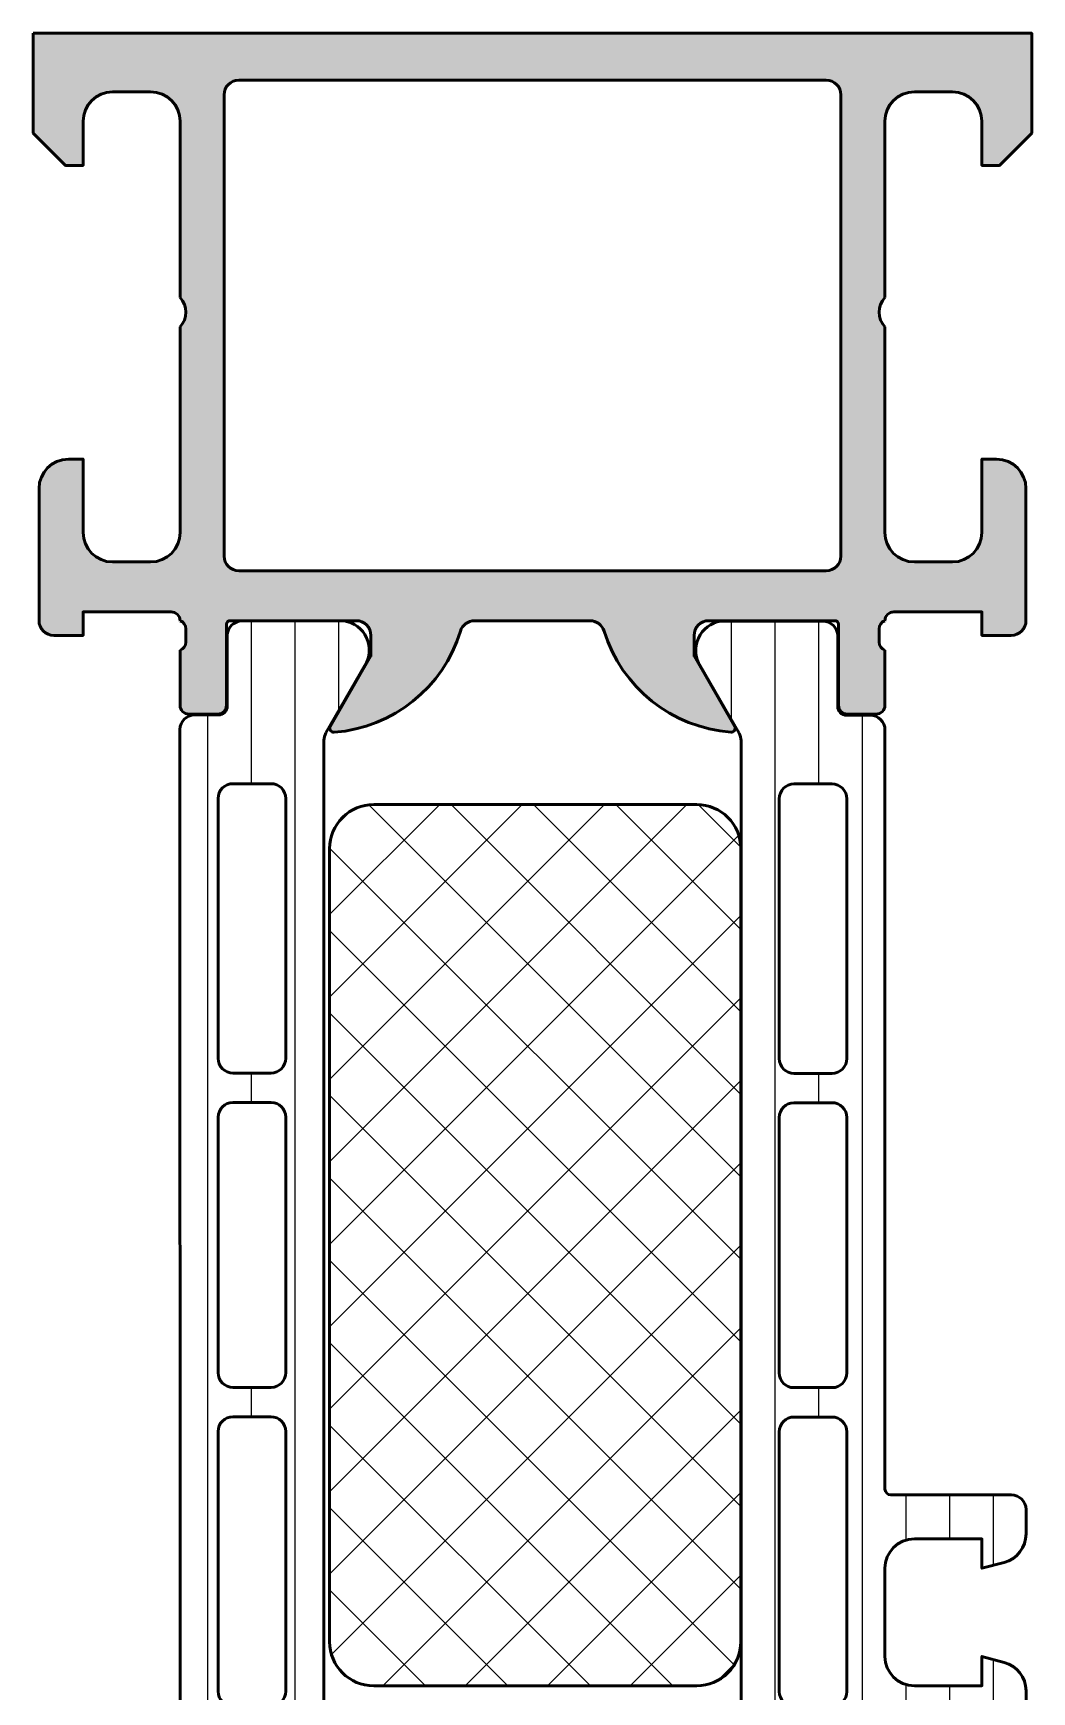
# Model space of a CAD drawing. Extents: x 0 to 59, y 0 to 85.
# Drawn here: x 0 to 34, y 28.5 to 85 of the extents above; entities that cross this region are included whole.
import ezdxf

# ---------------------------------------------------------------- set-up
doc = ezdxf.new("R2010")
doc.units = 0
for name, color, linetype, lineweight in [('0S-Alu contour', 7, 'Continuous', 50), ('0S-Alu hatch', 252, 'Continuous', 25), ('0S-Plastic contour', 254, 'Continuous', 50), ('0S-Plastic hatch', 253, 'Continuous', 25), ('0S-PT contour', 91, 'Continuous', 50), ('0S-PT hatch', 103, 'Continuous', 25)]:
    doc.layers.add(name, color=color, linetype=linetype, lineweight=lineweight)
pattern_1 = [(90, (0, 0), (-1.4859, 0), [])]

# ---------------------------------------------------------------- blocks, each defined once
blk = doc.blocks.new('345110__73A3C54B_BFE0_4931_AEBF_572F403B957E_')
at = {"layer": '0S-Alu hatch'}
h = blk.add_hatch(color=256, dxfattribs=at)
edge = h.paths.add_edge_path()
edge.add_line((1.0681105778e-06, 85), (1.0681105778e-06, 81.5999679203087))
edge.add_line((1.0681105778e-06, 81.5999679203087), (1.099976654048077, 80.49999257278978))
edge.add_line((1.099976654048077, 80.49999257278978), (1.699952239985577, 80.49999257278978))
edge.add_line((1.699952239985577, 80.49999257278978), (1.699952239985577, 82.00045009804307))
edge.add_ellipse((2.700038639261112, 82.00035606868471), major_axis=(-1.000086403695912, 0), ratio=1, start_angle=270.00494988615867, end_angle=359.99461298015063, ccw=False)
edge.add_line((2.699952239985581, 83.00044246864853), (4.000001068110567, 83.00044246864854))
edge.add_ellipse((3.999946259422353, 82.00038766034938), major_axis=(-1.000054809801082, 0), ratio=1, start_angle=180.002703004082, end_angle=269.99685986559325, ccw=False)
edge.add_line((5.000001068110575, 82.00043483925599), (5.000001068110577, 75.99999972534715))
edge.add_ellipse((4.47516172779222, 75.49999972534715), major_axis=(-0.7248836686985083, 0), ratio=1, start_angle=136.3884232636866, end_angle=223.6115767363134, ccw=False)
edge.add_line((5.000001068110577, 74.99999972534715), (5.000001068110577, 67.99999972534715))
edge.add_ellipse((3.999942270381603, 68.00005852307612), major_axis=(-1.000058799457459, 0), ratio=1, start_angle=90.00336866364222, end_angle=179.996631336242, ccw=False)
edge.add_line((4.000001068110588, 66.99999972534715), (2.699952239985563, 66.99999972534715))
edge.add_ellipse((2.700039710554505, 68.00008719591608), major_axis=(-1.000087474394144, 0), ratio=1, start_angle=0.005011256110094564, end_angle=89.99498874391821, ccw=False)
edge.add_line((1.699952239985577, 67.99999972534664), (1.699952239985577, 70.49999972534715))
edge.add_line((1.699952239985577, 70.49999972534715), (1.199952239985577, 70.49999972534715))
edge.add_arc((1.20003971055452, 69.49991225477821), 1.00008747439416, 90.00501125608184, 179.9949887438899)
edge.add_line((0.199952239985576, 69.49999972534765), (0.2000132751418278, 64.99999972534715))
edge.add_arc((0.6999825345211761, 64.99997661371017), 0.499969259913529, 179.9973514386468, 270.0035228322333)
edge.add_line((0.7000132751418349, 64.50000735474168), (1.700013275141827, 64.49999972534715))
edge.add_line((1.700013275141827, 64.49999972534715), (1.70001327514182, 65.29999514771043))
edge.add_line((1.70001327514182, 65.29999514771043), (4.699954054722539, 65.29999514771043))
edge.add_ellipse((4.699880574157019, 64.99999515670939), major_axis=(-0.3000000000000338, 0), ratio=1, start_angle=180.024914814169, end_angle=269.9859662455914, ccw=False)
edge.add_ellipse((4.921044099250362, 64.73260501837407), major_axis=(-0.2788950563274502, 0), ratio=1, start_angle=178.8354106259004, end_angle=253.5801235804969, ccw=False)
edge.add_line((5.19988154579343, 64.7269366103757), (5.199881545793431, 64.2733426103757))
edge.add_ellipse((4.92101345015025, 64.26768195089865), major_axis=(-0.2789255417371621, 0), ratio=1, start_angle=106.4245945553557, end_angle=181.1628700728862, ccw=False)
edge.add_line((4.999880545793425, 64.0001386103757), (4.999880545793434, 62.12012761036719))
edge.add_arc((5.299880545793431, 62.12012761036719), 0.2999999999999971, 180, 270)
edge.add_line((5.299880545793431, 61.8201276103672), (6.279854864836217, 61.8201276103672))
edge.add_arc((6.279854864836217, 62.12012761036719), 0.2999999999999971, 270, 360)
edge.add_line((6.579854864836214, 62.12012761036719), (6.579854864836214, 64.88012925171087))
edge.add_ellipse((6.699854864836206, 64.88012925171087), major_axis=(-0.1199999999999921, 0), ratio=1, start_angle=269.999900651652, end_angle=360, ccw=False)
edge.add_line((6.699855072910899, 65.00012925171067), (10.99987899779808, 65.00012179565965))
edge.add_ellipse((10.99989188005174, 64.50013467805168), major_axis=(-0.4999871177739289, 0), ratio=1, start_angle=179.9993980350858, end_angle=270.00147623556506, ccw=False)
edge.add_line((11.49987899779808, 64.50012942505215), (11.49987899779807, 63.80012484741746))
edge.add_line((11.49987899779807, 63.80012484741746), (10.11780838561473, 61.40630046574698))
edge.add_arc((10.23619415551164, 61.33795063410185), 0.1367000000000065, 150.0000814796213, 274.3397826725411)
edge.add_arc((9.877119094788897, 66.06955313799685), 4.881907809369218, 274.3397826725371, 343.0454840365642)
edge.add_ellipse((15.0251106381229, 64.50012179565972), major_axis=(-0.499999999999926, 0), ratio=1, start_angle=269.9999999999992, end_angle=343.04548403656526, ccw=False)
edge.add_line((15.02511063812291, 65.00012179565965), (18.95784164032277, 65.00012179565965))
edge.add_ellipse((18.95784164032287, 64.50012179565972), major_axis=(-0.499999999999929, 0), ratio=1, start_angle=197.2895527157415, end_angle=270.00000000001137, ccw=False)
edge.add_arc((24.13588464154341, 66.1118668983077), 4.923085062803216, 197.2895527157344, 265.5272736079399)
edge.add_arc((23.76262060419418, 61.34005844365998), 0.1367000000000096, 265.5272736079397, 389.9999185203845)
edge.add_line((23.88100637409108, 61.40840827530513), (22.50015270232688, 63.80012484741746))
edge.add_line((22.50015270232688, 63.80012484741746), (22.50015270232688, 64.50012942505418))
edge.add_ellipse((23.00013982007322, 64.50013467805167), major_axis=(-0.499987117773931, 0), ratio=1, start_angle=-90.00147623556558, end_angle=0.0006019649143240713, ccw=False)
edge.add_line((23.00015270232689, 65.00012179565962), (27.30017662719811, 65.00012925171069))
edge.add_ellipse((27.30017683527278, 64.88012925171085), major_axis=(-0.1200000000000144, 0), ratio=1, start_angle=180, end_angle=270.00009934833867, ccw=False)
edge.add_line((27.42017683527279, 64.88012925171087), (27.42017683527279, 62.1201276103279))
edge.add_arc((27.72017683527279, 62.1201276103279), 0.2999999999999945, 180, 269.9999999999993)
edge.add_line((27.72017683527278, 61.8201276103279), (28.70015115431558, 61.8201276103279))
edge.add_arc((28.70015115431558, 62.1201276103279), 0.2999999999999971, 270.0000000000007, 360)
edge.add_line((29.00015115431557, 62.1201276103279), (29.00015115431558, 64.00013861033642))
edge.add_ellipse((29.07901824995871, 64.26768195085933), major_axis=(-0.278925541737106, 0), ratio=1, start_angle=-1.1628700728924741, end_angle=73.57540544465081, ccw=False)
edge.add_line((28.80015015431558, 64.27334261033641), (28.80015015431558, 64.72693661033641))
edge.add_ellipse((29.0789876008586, 64.73260501833478), major_axis=(-0.2788950563274129, 0), ratio=1, start_angle=-73.58012358050559, end_angle=1.16458937409692, ccw=False)
edge.add_ellipse((29.30015112597964, 64.99999515668175), major_axis=(-0.3000000000276696, 0), ratio=1, start_angle=270.01403375663745, end_angle=359.9750851880692, ccw=False)
edge.add_line((29.30007764540244, 65.29999514771043), (32.30001830577385, 65.29999514771043))
edge.add_line((32.30001830577385, 65.29999514771043), (32.30001830577385, 64.49999972534715))
edge.add_line((32.30001830577385, 64.49999972534715), (33.30001830577384, 64.50000735474168))
edge.add_arc((33.30004904639451, 64.99997661371016), 0.4999692599135244, 269.9964771677659, 360.0026485613531)
edge.add_line((33.80001830577385, 64.99999972534718), (33.8000793409301, 69.49999972534715))
edge.add_arc((32.79999187036116, 69.49991225477821), 1.000087474394154, 0.0050112561101264, 89.99498874391819)
edge.add_line((32.8000793409301, 70.49999972534715), (32.3000793409301, 70.49999972534715))
edge.add_line((32.3000793409301, 70.49999972534715), (32.3000793409301, 67.99999972534715))
edge.add_ellipse((31.29999194345702, 68.0000871228098), major_axis=(-1.000087401291898, 0), ratio=1, start_angle=90.00501389832158, end_angle=179.9949929319336, ccw=False)
edge.add_line((31.30007946013939, 66.99999972534715), (30.00003063201439, 66.99999972534715))
edge.add_ellipse((30.00008942974334, 68.0000585230761), major_axis=(-1.000058799457439, 0), ratio=1, start_angle=0.0033686637580103707, end_angle=89.99663133635943, ccw=False)
edge.add_line((29.00003063201438, 67.9999997253451), (29.00003063201438, 74.99999972534715))
edge.add_ellipse((29.52486997233275, 75.49999972534715), major_axis=(-0.7248836686985138, 0), ratio=1, start_angle=-43.611576736313, end_angle=43.611576736313, ccw=False)
edge.add_line((29.00003063201438, 75.99999972534715), (29.00003063201438, 82.00043483925401))
edge.add_ellipse((30.00008544070264, 82.00038766034935), major_axis=(-1.000054809801111, 0), ratio=1, start_angle=270.0031401344087, end_angle=359.997296995918, ccw=False)
edge.add_line((30.00003063201439, 83.00044246864854), (31.30007946013939, 83.00044246864854))
edge.add_ellipse((31.29999301452377, 82.00035614156478), major_axis=(-1.000086330819863, 0), ratio=1, start_angle=180.0053828449331, end_angle=269.9950474586182, ccw=False)
edge.add_line((32.3000793409301, 82.00045009804246), (32.3000793409301, 80.49999257278978))
edge.add_line((32.3000793409301, 80.49999257278978), (32.9000549268676, 80.49999257278978))
edge.add_line((32.9000549268676, 80.49999257278978), (34.00003051757813, 81.5999679203087))
edge.add_line((34.00003051757813, 81.5999679203087), (34, 85))
edge.add_line((34, 85), (1.0681105778e-06, 85))
edge = h.paths.add_edge_path()
edge.add_ellipse((7.000017160418614, 82.89999111938248), major_axis=(-0.5000027408751199, 0), ratio=1, start_angle=270.0003140785705, end_angle=359.99968592151924, ccw=False)
edge.add_line((7.000014419551007, 83.3999938602501), (27.00001537322533, 83.3999938602501))
edge.add_ellipse((27.00001263235772, 82.89999111938248), major_axis=(-0.5000027408751218, 0), ratio=1, start_angle=180.0003140784808, end_angle=269.99968592142943, ccw=False)
edge.add_line((27.50001537322532, 82.8999938602501), (27.50001537322532, 67.19999667359014))
edge.add_ellipse((27.00001263235771, 67.19999941445695), major_axis=(-0.5000027408751234, 0), ratio=1, start_angle=90.00031407857102, end_angle=179.9996859215194, ccw=False)
edge.add_line((27.00001537322533, 66.69999667358934), (7.000014419551003, 66.69999667358934))
edge.add_ellipse((7.000017160418611, 67.19999941445694), major_axis=(-0.5000027408751163, 0), ratio=1, start_angle=0.00031407848081244083, end_angle=89.99968592142937, ccw=False)
edge.add_line((6.500014419551007, 67.19999667358933), (6.500014419551007, 82.89999386024931))
at = {"layer": '0S-Alu contour', "color": 7}
for points in [[(1.0681105778e-06, 85), (1.0681105778e-06, 81.5999679203087), (1.099976654048077, 80.49999257278978), (1.699952239985577, 80.49999257278978), (1.699952239985577, 82.00045009804307)], [(32.3000793409301, 82.00045009804246), (32.3000793409301, 80.49999257278978), (32.9000549268676, 80.49999257278978), (34.00003051757813, 81.5999679203087), (34, 85), (1.0681105778e-06, 85)], [(7.000014419551007, 83.3999938602501), (27.00001537322533, 83.3999938602501)], [(2.699952239985581, 83.00044246864853), (4.000001068110567, 83.00044246864854)], [(6.500014419551007, 67.19999667358933), (6.500014419551007, 82.89999386024931)], [(27.50001537322532, 82.8999938602501), (27.50001537322532, 67.19999667359014)], [(30.00003063201439, 83.00044246864854), (31.30007946013939, 83.00044246864854)], [(5.000001068110575, 82.00043483925599), (5.000001068110577, 75.99999972534715)], [(29.00003063201438, 75.99999972534715), (29.00003063201438, 82.00043483925401)], [(5.000001068110577, 74.99999972534715), (5.000001068110577, 67.99999972534715)], [(29.00003063201438, 67.9999997253451), (29.00003063201438, 74.99999972534715)], [(1.699952239985577, 67.99999972534664), (1.699952239985577, 70.49999972534715), (1.199952239985577, 70.49999972534715)], [(32.8000793409301, 70.49999972534715), (32.3000793409301, 70.49999972534715), (32.3000793409301, 67.99999972534715)], [(0.199952239985576, 69.49999972534765), (0.2000132751418278, 64.99999972534715)], [(33.80001830577385, 64.99999972534718), (33.8000793409301, 69.49999972534715)], [(4.000001068110588, 66.99999972534715), (2.699952239985563, 66.99999972534715)], [(27.00001537322533, 66.69999667358934), (7.000014419551003, 66.69999667358934)], [(31.30007946013939, 66.99999972534715), (30.00003063201439, 66.99999972534715)], [(0.7000132751418349, 64.50000735474168), (1.700013275141827, 64.49999972534715), (1.70001327514182, 65.29999514771043), (4.699954054722539, 65.29999514771043)], [(6.699855072910899, 65.00012925171067), (10.99987899779808, 65.00012179565965)], [(15.02511063812291, 65.00012179565965), (18.95784164032277, 65.00012179565965)], [(23.00015270232689, 65.00012179565962), (27.30017662719811, 65.00012925171069)], [(29.30007764540244, 65.29999514771043), (32.30001830577385, 65.29999514771043), (32.30001830577385, 64.49999972534715), (33.30001830577384, 64.50000735474168)], [(5.19988154579343, 64.7269366103757), (5.199881545793431, 64.2733426103757)], [(6.579854864836214, 62.12012761036719), (6.579854864836214, 64.88012925171087)], [(11.49987899779808, 64.50012942505215), (11.49987899779807, 63.80012484741746), (10.11780838561473, 61.40630046574698)], [(23.88100637409108, 61.40840827530513), (22.50015270232688, 63.80012484741746), (22.50015270232688, 64.50012942505418)], [(27.42017683527279, 64.88012925171087), (27.42017683527279, 62.1201276103279)], [(28.80015015431558, 64.27334261033641), (28.80015015431558, 64.72693661033641)], [(4.999880545793425, 64.0001386103757), (4.999880545793434, 62.12012761036719)], [(29.00015115431557, 62.1201276103279), (29.00015115431558, 64.00013861033642)], [(5.299880545793431, 61.8201276103672), (6.279854864836217, 61.8201276103672)], [(27.72017683527278, 61.8201276103279), (28.70015115431558, 61.8201276103279)]]:
    blk.add_lwpolyline(points, dxfattribs=at)
at = {"layer": '0S-Alu contour', "color": 7, "extrusion": (0, 0, -1)}
for centre, radius, start, end in [((-7.000017160418614, 82.89999111938248), 0.5000027408751199, 0.0003140784807261, 89.99968592142947), ((-27.00001263235772, 82.89999111938248), 0.5000027408751218, 90.00031407857054, 179.9996859215192), ((-2.700038639261112, 82.00035606868471), 1.000086403695912, 0.0053870198493499, 89.99505011384134), ((-3.999946259422353, 82.00038766034938), 1.000054809801082, 90.00314013440675, 179.997296995918), ((-30.00008544070264, 82.00038766034935), 1.000054809801111, 0.0027030040819815, 89.99685986559135), ((-31.29999301452377, 82.00035614156478), 1.000086330819863, 90.00495254138177, 179.9946171550669), ((-4.47516172779222, 75.49999972534715), 0.7248836686985083, 136.3884232636866, 223.6115767363134), ((-29.52486997233275, 75.49999972534715), 0.7248836686985141, 316.388423263687, 43.61157673631301), ((-2.700039710554505, 68.00008719591608), 1.000087474394144, 270.0050112560818, 359.9949887438899), ((-3.999942270381603, 68.00005852307612), 1.000058799457459, 180.003368663758, 269.9966313363578), ((-30.00008942974334, 68.0000585230761), 1.000058799457439, 270.0033686636406, 359.996631336242), ((-31.29999194345702, 68.0000871228098), 1.000087401291898, 180.0050070680665, 269.9949861016784), ((-7.000017160418611, 67.19999941445694), 0.5000027408751163, 270.0003140785706, 359.9996859215192), ((-27.00001263235771, 67.19999941445695), 0.5000027408751234, 180.0003140784807, 269.999685921429), ((-4.699880574157019, 64.99999515670939), 0.3000000000000338, 90.01403375440863, 179.975085185831), ((-4.921044099250362, 64.73260501837407), 0.2788950563274502, 106.4198764195031, 181.1645893740997), ((-6.699854864836206, 64.88012925171087), 0.1199999999999921, 0, 90.00009934834797), ((-10.99989188005174, 64.50013467805168), 0.499987117773929, 89.99852376443495, 180.0006019649143), ((-15.0251106381229, 64.50012179565972), 0.499999999999926, 16.95451596343475, 90.00000000000081), ((-18.95784164032287, 64.50012179565972), 0.499999999999929, 89.99999999998862, 162.7104472842585), ((-23.00013982007322, 64.50013467805167), 0.499987117773931, 359.9993980350857, 90.00147623556566), ((-27.30017683527278, 64.88012925171085), 0.1200000000000144, 89.99990065166133, 180), ((-29.0789876008586, 64.73260501833478), 0.2788950563274129, 358.8354106259031, 73.58012358050564), ((-29.30015112597964, 64.99999515668175), 0.3000000000276696, 0.0249148119308007, 89.98596624336254), ((-4.92101345015025, 64.26768195089865), 0.2789255417371621, 178.8371299271138, 253.5754054446443), ((-29.07901824995871, 64.26768195085933), 0.278925541737106, 286.4245945553492, 1.162870072892493)]:
    blk.add_arc(centre, radius, start, end, dxfattribs=at)
at = {"layer": '0S-Alu contour', "color": 7}
for centre, radius, start, end in [((1.20003971055452, 69.49991225477821), 1.00008747439416, 90.00501125608184, 179.9949887438899), ((32.79999187036116, 69.49991225477821), 1.000087474394154, 0.0050112561101264, 89.99498874391819), ((0.6999825345211761, 64.99997661371017), 0.499969259913529, 179.9973514386468, 270.0035228322333), ((33.30004904639451, 64.99997661371016), 0.4999692599135244, 269.9964771677659, 0.0026485613531484), ((9.877119094788897, 66.06955313799685), 4.881907809369218, 274.3397826725371, 343.0454840365642), ((24.13588464154341, 66.1118668983077), 4.923085062803216, 197.2895527157344, 265.5272736079399), ((5.299880545793431, 62.12012761036719), 0.2999999999999971, 180, 270), ((6.279854864836217, 62.12012761036719), 0.2999999999999971, 270, 0), ((27.72017683527279, 62.1201276103279), 0.2999999999999945, 180, 269.9999999999993), ((28.70015115431558, 62.1201276103279), 0.2999999999999971, 270.0000000000007, 0), ((10.23619415551164, 61.33795063410185), 0.1367000000000065, 150.0000814796213, 274.3397826725411), ((23.76262060419418, 61.34005844365998), 0.1367000000000096, 265.5272736079397, 29.99991852038456)]:
    blk.add_arc(centre, radius, start, end, dxfattribs=at)
blk = doc.blocks.new('284031__F97CBD74_DF30_457D_89FA_6E96E9D38B79___88A919AE_AB8D_490B_81E7_3DBC3576B29C_')
at = {"layer": '0S-Plastic hatch'}
h = blk.add_hatch(dxfattribs=at)
h.set_pattern_fill('ANSI31', color=256, scale=0.4680000000000001, angle=45, style=0)
h.set_pattern_definition(pattern_1)
edge = h.paths.add_edge_path()
edge.add_line((4.998753296261079, 61.29235625526818), (4.999865985749884, 26.2098575457658))
edge.add_arc((5.499863306596386, 26.20987340386518), 0.4999973210979835, 180.0018172140356, 270.0020240769155)
edge.add_line((5.499880969904991, 25.70987608307919), (6.310215696802736, 25.70990470962719))
edge.add_ellipse((6.310226294848297, 25.40990470981439), major_axis=(-0.2999999999999987, 0), ratio=1, start_angle=180.0020752991279, end_angle=270.00202407760605, ccw=False)
edge.add_line((6.610226294651504, 25.4099155760553), (6.609981274070682, 23.00991718266558))
edge.add_arc((7.109977251276919, 23.00993265328298), 0.499995977445579, 180.0017728165192, 270.0020872367505)
edge.add_line((7.109995465707159, 22.50993667616917), (10.58653949695266, 22.51006332373204))
edge.add_arc((10.44419299607088, 23.49987624320275), 0.9999960709244833, 278.1836833497854, 392.7290913977267)
edge.add_line((11.28542606229113, 24.04054163895328), (9.966873632834734, 26.32415072820264))
edge.add_ellipse((10.39987729408677, 26.57416638639704), major_axis=(-0.5000000000000481, 0), ratio=1, start_angle=0.0018117430832944592, end_angle=30.002071897231076, ccw=False)
edge.add_line((9.899877294336694, 26.57415057595383), (9.898790981943494, 60.92841828601597))
edge.add_ellipse((10.39879098169356, 60.92843409645906), major_axis=(-0.5000000000000366, 0), ratio=1, start_angle=-29.997921301458177, end_angle=0.0018117430832944592, ccw=False)
edge.add_line((9.96576921005286, 61.17841838653583), (11.28415620783992, 63.46212298779095))
edge.add_arc((10.44288397718112, 64.00272744188543), 0.9999960709244877, 327.2750591980468, 441.8204672459867)
edge.add_line((10.58515877409534, 64.99255067056185), (7.108614534479019, 64.99242402300534))
edge.add_arc((7.108632748909256, 64.49242804589156), 0.4999959774455521, 90.00208723675013, 180.0023777790715)
edge.add_line((6.608636771894264, 64.49240729602163), (6.609055647734549, 62.09245042051018))
edge.add_ellipse((6.309055652303852, 62.0923980604488), major_axis=(-0.29999999999999, 0), ratio=1, start_angle=90.0020240765632, end_angle=180.010000035117, ccw=False)
edge.add_line((6.309066250343952, 61.79239806063601), (5.498732953798953, 61.79236943415352))
edge.add_arc((5.49875061710756, 61.29237211336755), 0.4999973210979595, 90.00202407691594, 180.0018172140356)
edge = h.paths.add_edge_path()
edge.add_line((6.299314684320593, 50.10129142721294), (6.299314684320593, 58.95130058248629))
edge.add_ellipse((6.799299425531524, 58.95130058249147), major_axis=(-0.4999847412109304, 0), ratio=1, start_angle=269.9999999999992, end_angle=360, ccw=False)
edge.add_line((6.799299425531531, 59.4512853237024), (8.099310106683875, 59.4512853237024))
edge.add_ellipse((8.099310106683882, 58.95127006491335), major_axis=(-0.5000152587890554, 0), ratio=1, start_angle=180, end_angle=270.0000000000008, ccw=False)
edge.add_line((8.599325365472938, 58.95127006490816), (8.599325365472938, 50.10129142721808))
edge.add_ellipse((8.099329004829613, 50.10128778786141), major_axis=(-0.4999963606565677, 0), ratio=1, start_angle=89.9995829574089, end_angle=180.0004170428646, ccw=False)
edge.add_line((8.099325365472938, 49.60129142721808), (6.79933125920502, 49.60129142721808))
edge.add_ellipse((6.799314686408214, 50.10129142903105), major_axis=(-0.5000000020876216, 0), ratio=1, start_angle=0, end_angle=90.00189910261582, ccw=False)
edge = h.paths.add_edge_path()
edge.add_line((8.599325365472938, 48.10129142721289), (8.599325365472938, 39.40128532369721))
edge.add_ellipse((8.099325365472923, 39.40128532370243), major_axis=(-0.5000000000000142, 0), ratio=1, start_angle=90.000000001192, end_angle=180, ccw=False)
edge.add_line((8.099325365483326, 38.90128532370241), (6.799314684330996, 38.90128532370241))
edge.add_ellipse((6.799314684320579, 39.4012853237024), major_axis=(-0.4999999999999929, 0), ratio=1, start_angle=0, end_angle=90.00000000119371, ccw=False)
edge.add_line((6.299314684320586, 39.40128532369719), (6.299314684320593, 48.10129142721288))
edge.add_ellipse((6.799314684320593, 48.10129142721809), major_axis=(-0.5, 0), ratio=1, start_angle=270, end_angle=360, ccw=False)
edge.add_line((6.799314684320593, 48.60129142721809), (8.099325365472952, 48.60129142721809))
edge.add_ellipse((8.099325365472948, 48.10129142721809), major_axis=(-0.4999999999999929, 0), ratio=1, start_angle=180, end_angle=269.9999999999996, ccw=False)
edge = h.paths.add_edge_path()
edge.add_line((8.59932536546255, 37.40128532440084), (8.59932536546255, 28.55129142791655))
edge.add_ellipse((8.099329004819174, 28.55128778855992), major_axis=(-0.499996360656621, 0), ratio=1, start_angle=89.9995829574151, end_angle=180.0004170428646, ccw=False)
edge.add_line((8.09932536546255, 28.05129142791654), (6.799331259194646, 28.05129142791655))
edge.add_ellipse((6.799314686397826, 28.55129142972951), major_axis=(-0.5000000020876216, 0), ratio=1, start_angle=0, end_angle=90.00189910261747, ccw=False)
edge.add_line((6.299314684310204, 28.55129142791139), (6.299314684310205, 37.40128532439565))
edge.add_ellipse((6.799314686467512, 37.4012853225182), major_axis=(-0.5000000021573073, 0), ratio=1, start_angle=269.9981009105044, end_angle=360, ccw=False)
edge.add_line((6.799331259149825, 37.90128532440085), (8.099325365462564, 37.90128532440087))
edge.add_ellipse((8.099329004819284, 37.4012889637576), major_axis=(-0.4999963606565109, 0), ratio=1, start_angle=179.9995829571355, end_angle=270.0004170425959, ccw=False)
at = {"layer": '0S-Alu contour', "color": 7}
for points in [[(6.799299425531531, 59.4512853237024), (8.099310106683875, 59.4512853237024)], [(6.299314684320593, 50.10129142721294), (6.299314684320593, 58.95130058248629)], [(8.599325365472938, 58.95127006490816), (8.599325365472938, 50.10129142721808)], [(8.099325365472938, 49.60129142721808), (6.79933125920502, 49.60129142721808)], [(6.799314684320593, 48.60129142721809), (8.099325365472952, 48.60129142721809)], [(6.299314684320586, 39.40128532369719), (6.299314684320593, 48.10129142721288)], [(8.599325365472938, 48.10129142721289), (8.599325365472938, 39.40128532369721)], [(8.099325365483326, 38.90128532370241), (6.799314684330996, 38.90128532370241)], [(6.799331259149825, 37.90128532440085), (8.099325365462564, 37.90128532440087)], [(6.299314684310204, 28.55129142791139), (6.299314684310205, 37.40128532439565)], [(8.59932536546255, 37.40128532440084), (8.59932536546255, 28.55129142791655)], [(8.09932536546255, 28.05129142791654), (6.799331259194646, 28.05129142791655)]]:
    blk.add_lwpolyline(points, dxfattribs=at)
at = {"layer": '0S-Alu contour', "color": 7, "extrusion": (0, 0, -1)}
for centre, radius, start, end in [((-6.799299425531524, 58.95130058249147), 0.4999847412109304, 0, 90.00000000000081), ((-8.099310106683882, 58.95127006491335), 0.5000152587890554, 89.9999999999992, 180), ((-6.799314686408214, 50.10129142903105), 0.5000000020876216, 269.9981008973842, 0), ((-8.099329004829613, 50.10128778786141), 0.4999963606565677, 179.9995829571354, 270.0004170425911), ((-6.799314684320593, 48.10129142721809), 0.5, 0, 90), ((-8.099325365472948, 48.10129142721809), 0.4999999999999929, 90.0000000000004, 180), ((-6.799314684320579, 39.4012853237024), 0.4999999999999929, 269.9999999988063, 0), ((-8.099325365472923, 39.40128532370243), 0.5000000000000142, 180, 269.999999998808), ((-6.799314686467512, 37.4012853225182), 0.5000000021573073, 0, 90.00189908949562), ((-8.099329004819284, 37.4012889637576), 0.4999963606565109, 89.99958295740409, 180.0004170428646), ((-6.799314686397826, 28.55129142972951), 0.5000000020876216, 269.9981008973825, 0), ((-8.099329004819174, 28.55128778855992), 0.499996360656621, 179.9995829571354, 270.0004170425849)]:
    blk.add_arc(centre, radius, start, end, dxfattribs=at)
at = {"layer": '0S-Plastic contour', "color": 7}
for points in [[(10.58515877409534, 64.99255067056185), (7.108614534479019, 64.99242402300534)], [(6.608636771894264, 64.49240729602163), (6.609055647734549, 62.09245042051018)], [(9.96576921005286, 61.17841838653583), (11.28415620783992, 63.46212298779095)], [(6.309066250343952, 61.79239806063601), (5.498732953798953, 61.79236943415352)], [(4.998753296261079, 61.29235625526818), (4.999865985749884, 26.2098575457658)], [(9.899877294336694, 26.57415057595383), (9.898790981943494, 60.92841828601597)], [(11.28542606229113, 24.04054163895328), (9.966873632834734, 26.32415072820264)], [(5.499880969904991, 25.70987608307919), (6.310215696802736, 25.70990470962719)], [(6.610226294651504, 25.4099155760553), (6.609981274070682, 23.00991718266558)], [(7.109995465707159, 22.50993667616917), (10.58653949695266, 22.51006332373204)]]:
    blk.add_lwpolyline(points, dxfattribs=at)
for centre, radius, start, end in [((7.108632748909256, 64.49242804589156), 0.4999959774455521, 90.00208723675013, 180.0023777790715), ((10.44288397718112, 64.00272744188543), 0.9999960709244877, 327.2750591980468, 81.82046724598675), ((5.49875061710756, 61.29237211336755), 0.4999973210979595, 90.00202407691594, 180.0018172140356), ((5.499863306596386, 26.20987340386518), 0.4999973210979835, 180.0018172140356, 270.0020240769155), ((10.44419299607088, 23.49987624320275), 0.9999960709244833, 278.1836833497854, 32.72909139772675), ((7.109977251276919, 23.00993265328298), 0.499995977445579, 180.0017728165192, 270.0020872367505)]:
    blk.add_arc(centre, radius, start, end, dxfattribs=at)
at = {"layer": '0S-Plastic contour', "color": 7, "extrusion": (0, 0, -1)}
for centre, radius, start, end in [((-6.309055652303852, 62.0923980604488), 0.29999999999999, 179.989999964883, 269.9979759234368), ((-10.39879098169356, 60.92843409645906), 0.5000000000000366, 359.9981882569167, 29.99792130145823), ((-10.39987729408677, 26.57416638639704), 0.5000000000000481, 329.9979281027689, 359.9981882569167), ((-6.310226294848297, 25.40990470981439), 0.2999999999999987, 89.99797592239396, 179.9979247008721)]:
    blk.add_arc(centre, radius, start, end, dxfattribs=at)
blk = doc.blocks.new('284031__820AC174_5240_4394_BFFB_4F122B3A4B0A___C506B3B1_0224_49EA_88B0_8D0E36C54322_')
at = {"layer": '0S-Plastic hatch'}
h = blk.add_hatch(dxfattribs=at)
h.set_pattern_fill('ANSI31', color=256, scale=0.4680000000000001, angle=45, style=0)
h.set_pattern_definition(pattern_1)
edge = h.paths.add_edge_path()
edge.add_line((24.09998855703181, 60.91833314019055), (24.10107486946288, 26.56406438459115))
edge.add_ellipse((23.60107486977223, 26.56404679696931), major_axis=(-0.499999999999972, 0), ratio=1, start_angle=150.0020786985387, end_angle=180.0020153930485, ccw=False)
edge.add_line((24.03409664141286, 26.31406250689255), (22.71570964362581, 24.03035790563746))
edge.add_arc((23.44268479515156, 23.4979234876396), 0.9010989293105399, 143.7810646196021, 268.2207693739952)
edge.add_line((23.41470707737038, 22.5972589953272), (26.89124857317623, 22.59013810591256))
edge.add_arc((27.01534923905794, 22.94864791113511), 0.3793814119234043, 250.9063484546833, 367.7905066022532)
edge.add_line((27.39122907957148, 23.00007359740677), (27.39081019935869, 25.40007196674527))
edge.add_ellipse((27.69081019916189, 25.40008283297959), major_axis=(-0.299999999999997, 0), ratio=1, start_angle=-89.99792470211452, end_angle=0.002075297898500139, ccw=False)
edge.add_line((27.69079933292757, 25.7000828327828), (28.50113066574247, 25.700111459201))
edge.add_arc((28.50111523435817, 26.20010878006084), 0.4999973210979719, 270.0017683158597, 360.0023822800018)
edge.add_line((29.00111255502395, 26.20012956926355), (29.00243310001389, 27.04120181439143))
edge.add_ellipse((29.20243310001387, 27.04120181439144), major_axis=(-0.1999999999999851, 0), ratio=1, start_angle=270.000000000001, end_angle=360, ccw=False)
edge.add_line((29.20243310001387, 27.24120181439142), (33.30243310000223, 27.24120181439142))
edge.add_arc((33.30243310000224, 27.74120181439143), 0.5000000000000031, 269.9999999999992, 360)
edge.add_line((33.80243310000224, 27.74120181439142), (33.80243310000178, 28.57195103774948))
edge.add_arc((32.80243310000233, 28.57195103774945), 0.9999999999994567, 0, 74.99999999891949)
edge.add_line((33.06125214512292, 29.53787686403311), (32.30243310000235, 29.74120181439137))
edge.add_line((32.30243310000235, 29.74120181439137), (32.30243310000224, 28.74120181439142))
edge.add_line((32.30243310000224, 28.74120181439142), (30.00243310001389, 28.74120181439142))
edge.add_ellipse((30.0041423457351, 29.74532829859306), major_axis=(-1.004127938958018, 0), ratio=1, start_angle=0.23408772131568867, end_angle=89.9024699846795, ccw=False)
edge.add_line((29.00002278728721, 29.74122584341729), (29.00002278728721, 32.74110419756097))
edge.add_ellipse((30.00414213385492, 32.73707584171383), major_axis=(-1.004127427074074, 0), ratio=1, start_angle=270.0975179750852, end_angle=359.770140321516, ccw=False)
edge.add_line((30.00243310001383, 33.74120181439143), (32.30243310000225, 33.74120181439142))
edge.add_line((32.30243310000225, 33.74120181439142), (32.30243310000224, 32.74120181439142))
edge.add_line((32.30243310000224, 32.74120181439142), (33.06125214512291, 32.9445267647196))
edge.add_arc((32.80243310000211, 33.91045259100384), 1.000000000000067, 285.0000000010829, 360)
edge.add_line((33.80243310000218, 33.91045259100381), (33.80243310000219, 34.74120181439148))
edge.add_arc((33.30243310000224, 34.74120181439148), 0.4999999999999467, 0, 90)
edge.add_line((33.30243310000224, 35.24120181439143), (29.20243310001396, 35.24120181439143))
edge.add_ellipse((29.20416165290924, 35.44537491023469), major_axis=(-0.2041804127758895, 0), ratio=1, start_angle=1.155868943819712, end_angle=89.5149389342775, ccw=False)
edge.add_line((29.0000227872872, 35.44125611139533), (28.99999986572919, 61.28262292094751))
edge.add_arc((28.50000254486935, 61.28260748956321), 0.4999973210979746, 0.0017683158931002, 90.0023822799108)
edge.add_line((28.49998175566666, 61.78260481022899), (27.68965042285174, 61.7825761838108))
edge.add_ellipse((27.68963955661743, 62.08257618361401), major_axis=(-0.3000000000000112, 0), ratio=1, start_angle=0.002075297898500139, end_angle=90.00207529788281, ccw=False)
edge.add_line((27.38963955681422, 62.08256531737969), (27.38988457739504, 64.48256371076516))
edge.add_arc((26.8898886001888, 64.4825482401454), 0.4999959774455828, 0.0017728167248697, 90.00237777907287)
edge.add_line((26.88986785031889, 64.98254421716042), (23.41332635451306, 64.98241756969632))
edge.add_arc((23.55567285539483, 63.99260465022564), 0.9999960709244813, 98.1836833497854, 212.7290913977265)
edge.add_line((22.71443978917458, 63.45193925447511), (24.03299221863099, 61.16833016522574))
edge.add_ellipse((23.59998855737888, 60.91831450703132), major_axis=(-0.5000000000001228, 0), ratio=1, start_angle=180.0021352027152, end_angle=210.002071897228, ccw=False)
edge = h.paths.add_edge_path()
edge.add_line((25.40054048600318, 50.09119556902756), (25.40054048600318, 58.94118946551185))
edge.add_ellipse((25.90053684664654, 58.94119310486849), major_axis=(-0.4999963606566095, 0), ratio=1, start_angle=-90.0004170425849, end_angle=0.00041704286462618256, ccw=False)
edge.add_line((25.90054048600316, 59.44118946551185), (27.20053459227107, 59.44118946551185))
edge.add_ellipse((27.20055116506788, 58.94118946369888), major_axis=(-0.5000000020876283, 0), ratio=1, start_angle=180, end_angle=270.0018991026175, ccw=False)
edge.add_line((27.70055116715552, 58.94118946551699), (27.70055116715552, 50.09119556903273))
edge.add_ellipse((27.20055116499822, 50.09119557091019), major_axis=(-0.5000000021573054, 0), ratio=1, start_angle=89.99810091050398, end_angle=180, ccw=False)
edge.add_line((27.2005345923159, 49.59119556902755), (25.90054048600316, 49.59119556902752))
edge.add_ellipse((25.90053684664644, 50.09119192967078), major_axis=(-0.4999963606565056, 0), ratio=1, start_angle=-0.000417042864683026, end_angle=90.00041704259593, ccw=False)
edge = h.paths.add_edge_path()
edge.add_line((27.70055116714515, 48.09119556973119), (27.70055116714514, 39.39118946621551))
edge.add_ellipse((27.20055116714514, 39.39118946621031), major_axis=(-0.4999999999999982, 0), ratio=1, start_angle=90, end_angle=180, ccw=False)
edge.add_line((27.20055116714514, 38.89118946621032), (25.90054048599278, 38.89118946621032))
edge.add_ellipse((25.90054048599279, 39.39118946621031), major_axis=(-0.4999999999999938, 0), ratio=1, start_angle=0, end_angle=89.9999999999996, ccw=False)
edge.add_line((25.40054048599279, 39.39118946621551), (25.40054048599279, 48.09119556973119))
edge.add_ellipse((25.9005404859928, 48.09119556972597), major_axis=(-0.5000000000000134, 0), ratio=1, start_angle=270.000000001192, end_angle=360, ccw=False)
edge.add_line((25.9005404859824, 48.59119556972599), (27.20055116713473, 48.591195569726))
edge.add_ellipse((27.20055116714514, 48.09119556972599), major_axis=(-0.5000000000000053, 0), ratio=1, start_angle=180, end_angle=270.00000000119365, ccw=False)
edge = h.paths.add_edge_path()
edge.add_line((27.70055116714513, 37.39118946621545), (27.70055116714513, 28.54118031094211))
edge.add_ellipse((27.2005664259342, 28.54118031093692), major_axis=(-0.4999847412109292, 0), ratio=1, start_angle=89.9999999999996, end_angle=180, ccw=False)
edge.add_line((27.2005664259342, 28.04119556972599), (25.90055574478185, 28.04119556972599))
edge.add_ellipse((25.90055574478185, 28.54121082851504), major_axis=(-0.500015258789055, 0), ratio=1, start_angle=0, end_angle=90.0000000000012, ccw=False)
edge.add_line((25.40054048599279, 28.54121082852024), (25.40054048599279, 37.39118946621031))
edge.add_ellipse((25.90053684663612, 37.39119310556699), major_axis=(-0.4999963606565686, 0), ratio=1, start_angle=-90.00041704259098, end_angle=0.00041704286462618256, ccw=False)
edge.add_line((25.9005404859928, 37.89118946621031), (27.20053459226071, 37.89118946621031))
edge.add_ellipse((27.20055116505751, 37.39118946439735), major_axis=(-0.5000000020876203, 0), ratio=1, start_angle=180, end_angle=270.0018991026154, ccw=False)
at = {"layer": '0S-Alu contour', "color": 7}
for points in [[(25.90054048600316, 59.44118946551185), (27.20053459227107, 59.44118946551185)], [(25.40054048600318, 50.09119556902756), (25.40054048600318, 58.94118946551185)], [(27.70055116715552, 58.94118946551699), (27.70055116715552, 50.09119556903273)], [(27.2005345923159, 49.59119556902755), (25.90054048600316, 49.59119556902752)], [(25.9005404859824, 48.59119556972599), (27.20055116713473, 48.591195569726)], [(25.40054048599279, 39.39118946621551), (25.40054048599279, 48.09119556973119)], [(27.70055116714515, 48.09119556973119), (27.70055116714514, 39.39118946621551)], [(27.20055116714514, 38.89118946621032), (25.90054048599278, 38.89118946621032)], [(25.9005404859928, 37.89118946621031), (27.20053459226071, 37.89118946621031)], [(25.40054048599279, 28.54121082852024), (25.40054048599279, 37.39118946621031)], [(27.70055116714513, 37.39118946621545), (27.70055116714513, 28.54118031094211)], [(27.2005664259342, 28.04119556972599), (25.90055574478185, 28.04119556972599)]]:
    blk.add_lwpolyline(points, dxfattribs=at)
at = {"layer": '0S-Alu contour', "color": 7, "extrusion": (0, 0, -1)}
for centre, radius, start, end in [((-25.90053684664654, 58.94119310486849), 0.4999963606566095, 359.9995829571354, 90.00041704258496), ((-27.20055116506788, 58.94118946369888), 0.5000000020876283, 89.99810089738251, 180), ((-25.90053684664644, 50.09119192967078), 0.4999963606565056, 269.9995829574041, 0.0004170428646345), ((-27.20055116499822, 50.09119557091019), 0.5000000021573054, 180, 270.001899089496), ((-25.9005404859928, 48.09119556972597), 0.5000000000000134, 0, 89.99999999880797), ((-27.20055116714514, 48.09119556972599), 0.5000000000000053, 89.99999999880635, 180), ((-25.90054048599279, 39.39118946621031), 0.4999999999999938, 270.0000000000004, 0), ((-27.20055116714514, 39.39118946621031), 0.4999999999999982, 180, 270), ((-25.90053684663612, 37.39119310556699), 0.4999963606565686, 359.9995829571354, 90.00041704259102), ((-27.20055116505751, 37.39118946439735), 0.5000000020876203, 89.99810089738456, 180), ((-25.90055574478185, 28.54121082851504), 0.500015258789055, 269.9999999999988, 0), ((-27.2005664259342, 28.54118031093692), 0.4999847412109292, 180, 270.0000000000004)]:
    blk.add_arc(centre, radius, start, end, dxfattribs=at)
at = {"layer": '0S-Plastic contour', "color": 7}
for points in [[(26.88986785031889, 64.98254421716042), (23.41332635451306, 64.98241756969632)], [(27.38963955681422, 62.08256531737969), (27.38988457739504, 64.48256371076516)], [(22.71443978917458, 63.45193925447511), (24.03299221863099, 61.16833016522574)], [(28.49998175566666, 61.78260481022899), (27.68965042285174, 61.7825761838108)], [(29.0000227872872, 35.44125611139533), (28.99999986572919, 61.28262292094751)], [(24.09998855703181, 60.91833314019055), (24.10107486946288, 26.56406438459115)], [(33.30243310000224, 35.24120181439143), (29.20243310001396, 35.24120181439143)], [(33.80243310000218, 33.91045259100381), (33.80243310000219, 34.74120181439148)], [(30.00243310001383, 33.74120181439143), (32.30243310000225, 33.74120181439142), (32.30243310000224, 32.74120181439142), (33.06125214512291, 32.9445267647196)], [(29.00002278728721, 29.74122584341729), (29.00002278728721, 32.74110419756097)], [(33.06125214512292, 29.53787686403311), (32.30243310000235, 29.74120181439137), (32.30243310000224, 28.74120181439142), (30.00243310001389, 28.74120181439142)], [(33.80243310000224, 27.74120181439142), (33.80243310000178, 28.57195103774948)], [(29.20243310001387, 27.24120181439142), (33.30243310000223, 27.24120181439142)], [(29.00111255502395, 26.20012956926355), (29.00243310001389, 27.04120181439143)], [(24.03409664141286, 26.31406250689255), (22.71570964362581, 24.03035790563746)], [(27.69079933292757, 25.7000828327828), (28.50113066574247, 25.700111459201)], [(27.39122907957148, 23.00007359740677), (27.39081019935869, 25.40007196674527)], [(23.41470707737038, 22.5972589953272), (26.89124857317623, 22.59013810591256)]]:
    blk.add_lwpolyline(points, dxfattribs=at)
for centre, radius, start, end in [((23.55567285539483, 63.99260465022564), 0.9999960709244813, 98.1836833497854, 212.7290913977265), ((26.8898886001888, 64.4825482401454), 0.4999959774455828, 0.0017728167248697, 90.00237777907287), ((28.50000254486935, 61.28260748956321), 0.4999973210979746, 0.0017683158931002, 90.0023822799108), ((33.30243310000224, 34.74120181439148), 0.4999999999999467, 0, 90), ((32.80243310000211, 33.91045259100384), 1.000000000000067, 285.0000000010829, 0), ((32.80243310000233, 28.57195103774945), 0.9999999999994567, 0, 74.99999999891949), ((33.30243310000224, 27.74120181439143), 0.5000000000000031, 269.9999999999992, 0), ((28.50111523435817, 26.20010878006084), 0.4999973210979719, 270.0017683158597, 0.0023822800018465), ((23.44268479515156, 23.4979234876396), 0.9010989293105399, 143.7810646196021, 268.2207693739952), ((27.01534923905794, 22.94864791113511), 0.3793814119234043, 250.9063484546833, 7.790506602253237)]:
    blk.add_arc(centre, radius, start, end, dxfattribs=at)
at = {"layer": '0S-Plastic contour', "color": 7, "extrusion": (0, 0, -1)}
for centre, radius, start, end in [((-27.68963955661743, 62.08257618361401), 0.3000000000000112, 269.9979247021172, 359.9979247021015), ((-23.59998855737888, 60.91831450703132), 0.5000000000001228, 149.997928102772, 179.9978647972848), ((-29.20416165290924, 35.44537491023469), 0.2041804127758895, 270.4850610657225, 358.8441310561803), ((-30.00414213385492, 32.73707584171383), 1.004127427074074, 0.2298596784839961, 89.9024820249148), ((-30.0041423457351, 29.74532829859306), 1.004127938958018, 270.0975300153205, 359.7659122786843), ((-29.20243310001387, 27.04120181439144), 0.1999999999999851, 0, 89.99999999999898), ((-23.60107486977223, 26.56404679696931), 0.499999999999972, 179.9979846069515, 209.9979213014614), ((-27.69081019916189, 25.40008283297959), 0.299999999999997, 359.9979247021015, 89.99792470211455)]:
    blk.add_arc(centre, radius, start, end, dxfattribs=at)
blk = doc.blocks.new('373680__1B71B56B_F41E_4403_AB48_78E8C7EE0E5E_')
at = {"layer": '0S-PT hatch'}
h = blk.add_hatch(dxfattribs=at)
h.set_pattern_fill('ANSI37', color=256, scale=0.625, angle=90, style=0)
h.set_pattern_definition([(135, (0, 0), (-1.403165018917055, -1.403165018917055), []), (225, (0, 0), (1.403165018917055, -1.403165018917055), [])])
edge = h.paths.add_edge_path()
edge.add_arc((11.59272952134666, 57.24119876233467), 1.5, 89.99999999999991, 180)
edge.add_line((10.09272952134666, 57.24119876233467), (10.09272952134665, 30.24119876233468))
edge.add_arc((11.59272952134665, 30.24119876233468), 1.499999999999998, 180, 269.9999999999998)
edge.add_line((11.59272952134664, 28.74119876233468), (22.59272952134665, 28.74119876233468))
edge.add_arc((22.59272952134665, 30.24119876233468), 1.5, 269.9999999999998, 360)
edge.add_line((24.09272952134665, 30.24119876233468), (24.09272952134666, 57.24119876233467))
edge.add_arc((22.59272952134666, 57.24119876233467), 1.499999999999999, 0, 89.99999999999987)
edge.add_line((22.59272952134666, 58.74119876233468), (11.59272952134666, 58.74119876233468))
at = {"layer": '0S-PT contour', "color": 7}
for points in [[(22.59272952134666, 58.74119876233468), (11.59272952134666, 58.74119876233468)], [(10.09272952134666, 57.24119876233467), (10.09272952134665, 30.24119876233468)], [(24.09272952134665, 30.24119876233468), (24.09272952134666, 57.24119876233467)], [(11.59272952134664, 28.74119876233468), (22.59272952134665, 28.74119876233468)]]:
    blk.add_lwpolyline(points, dxfattribs=at)
for centre, radius, start, end in [((11.59272952134666, 57.24119876233467), 1.5, 89.99999999999991, 180), ((22.59272952134666, 57.24119876233467), 1.499999999999999, 0, 89.99999999999987), ((11.59272952134665, 30.24119876233468), 1.499999999999998, 180, 269.9999999999998), ((22.59272952134665, 30.24119876233468), 1.5, 269.9999999999998, 0)]:
    blk.add_arc(centre, radius, start, end, dxfattribs=at)
blk = doc.blocks.new('373680__5AD45296_FB33_461A_B2E4_623691010E05_')
at = {"layer": '0S-Alu contour', "color": 7}
blk.add_blockref('345110__73A3C54B_BFE0_4931_AEBF_572F403B957E_', (0, 0), dxfattribs=at)
at = {"layer": '0S-Plastic contour', "color": 7}
for name in ['284031__F97CBD74_DF30_457D_89FA_6E96E9D38B79___88A919AE_AB8D_490B_81E7_3DBC3576B29C_', '284031__820AC174_5240_4394_BFFB_4F122B3A4B0A___C506B3B1_0224_49EA_88B0_8D0E36C54322_']:
    blk.add_blockref(name, (0, 0), dxfattribs=at)
at = {"layer": '0S-PT contour', "color": 7}
blk.add_blockref('373680__1B71B56B_F41E_4403_AB48_78E8C7EE0E5E_', (0, 0), dxfattribs=at)

msp = doc.modelspace()

# ---------------------------------------------------------------- block references
at = {"layer": '0S-Alu contour', "color": 7}
msp.add_blockref('373680__5AD45296_FB33_461A_B2E4_623691010E05_', (0, 0), dxfattribs=at)

doc.saveas('drawing.dxf')
